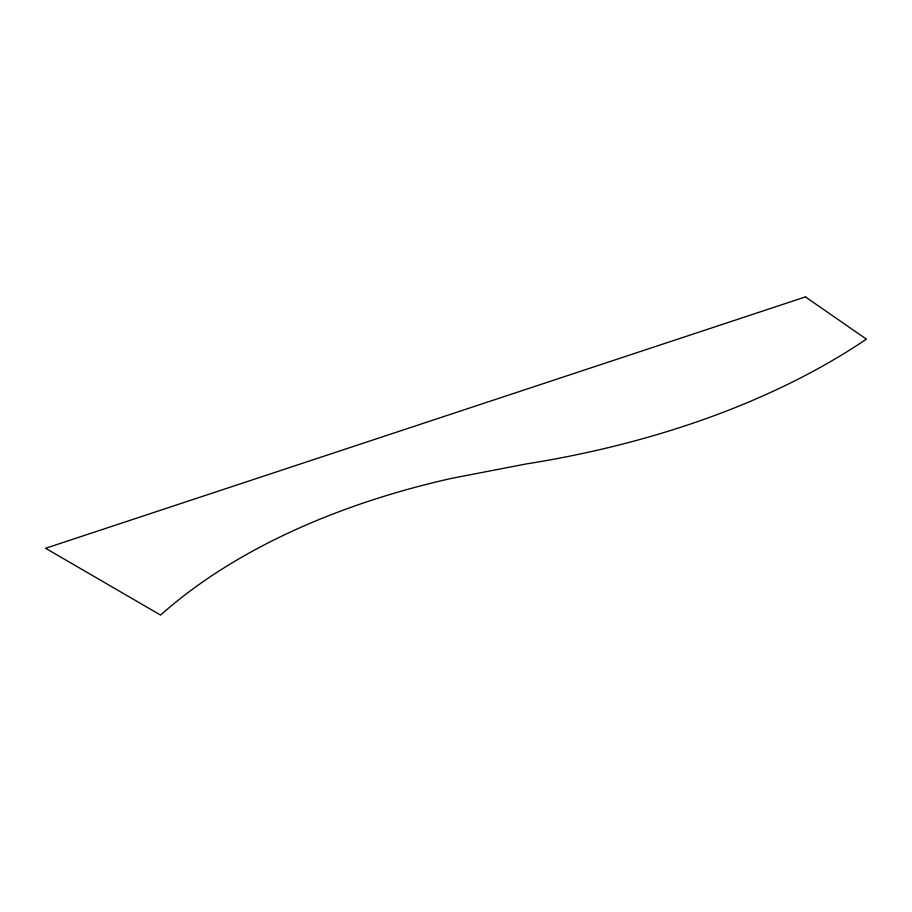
<?xml version="1.0" encoding="UTF-8"?>
<svg xmlns="http://www.w3.org/2000/svg" width="912" height="912" viewBox="0 0 912 912"><rect width="100%" height="100%" fill="white"/><g stroke="black" fill="none" stroke-linecap="round" stroke-linejoin="round"><path stroke-width="1.37" d="M805.433 296.913L45.6 548.272L160.569 615.087A608.726 351.439 0 0 1 452.01 478.276L525.962 463.991A686.987 396.629 0 0 0 866.4 339.15L805.433 296.913"/></g></svg>
